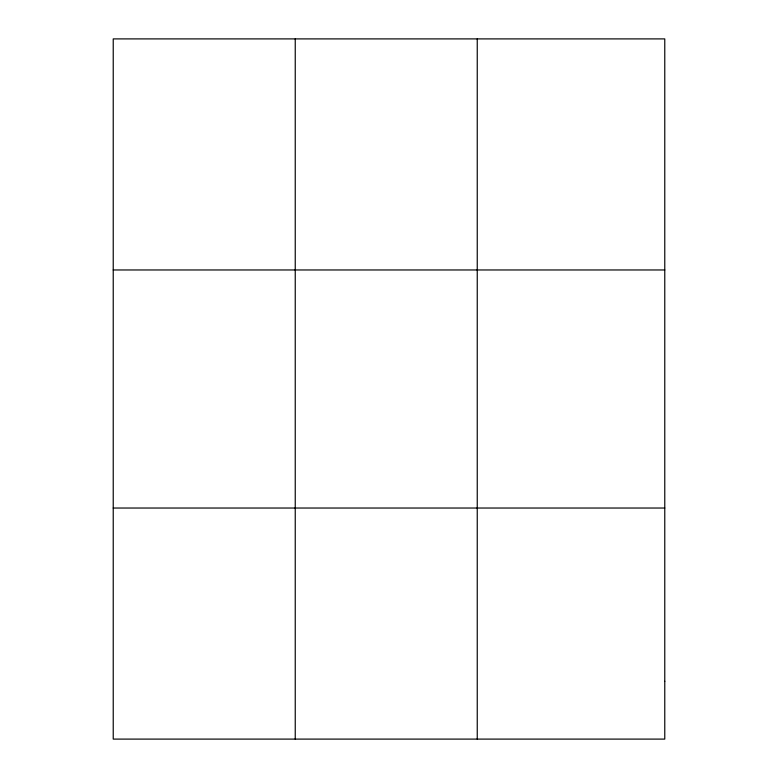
<?xml version="1.0" encoding="UTF-8"?>
<svg xmlns="http://www.w3.org/2000/svg" width="778" height="778" viewBox="0 0 778 778"><rect width="100%" height="100%" fill="white"/><g stroke="black" fill="none" stroke-linecap="round" stroke-linejoin="round"><path stroke-width="1.17" d="M295.241 38.9L295.241 739.1M477.245 38.9L477.245 739.1M113.228 269.966L664.772 269.966M113.228 508.034L664.772 508.034M664.772 681.334L664.772 739.1L113.228 739.1L113.228 38.9L664.772 38.9L664.772 681.334"/></g></svg>
